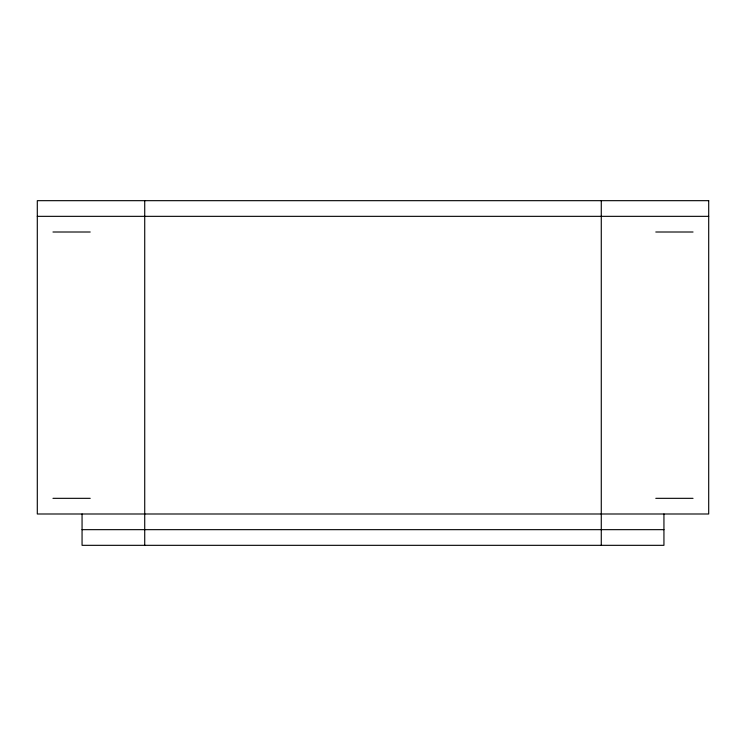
<?xml version="1.0" encoding="UTF-8"?>
<svg xmlns="http://www.w3.org/2000/svg" width="746" height="746" viewBox="0 0 746 746"><rect width="100%" height="100%" fill="white"/><g stroke="black" fill="none" stroke-linecap="round" stroke-linejoin="round"><path stroke-width="1.12" d="M37.3 216.34L708.7 216.34M52.966 232.006L90.21 232.006M655.79 232.006L693.034 232.006M52.966 498.328L90.21 498.328M655.79 498.328L693.034 498.328M82.06 529.66L663.94 529.66M663.94 513.994L663.94 545.326L82.06 545.326L82.06 513.994M601.276 200.674L601.276 545.326M144.724 200.674L144.724 545.326M708.7 200.674L37.3 200.674L37.3 513.994L708.7 513.994L708.7 200.674"/></g></svg>
